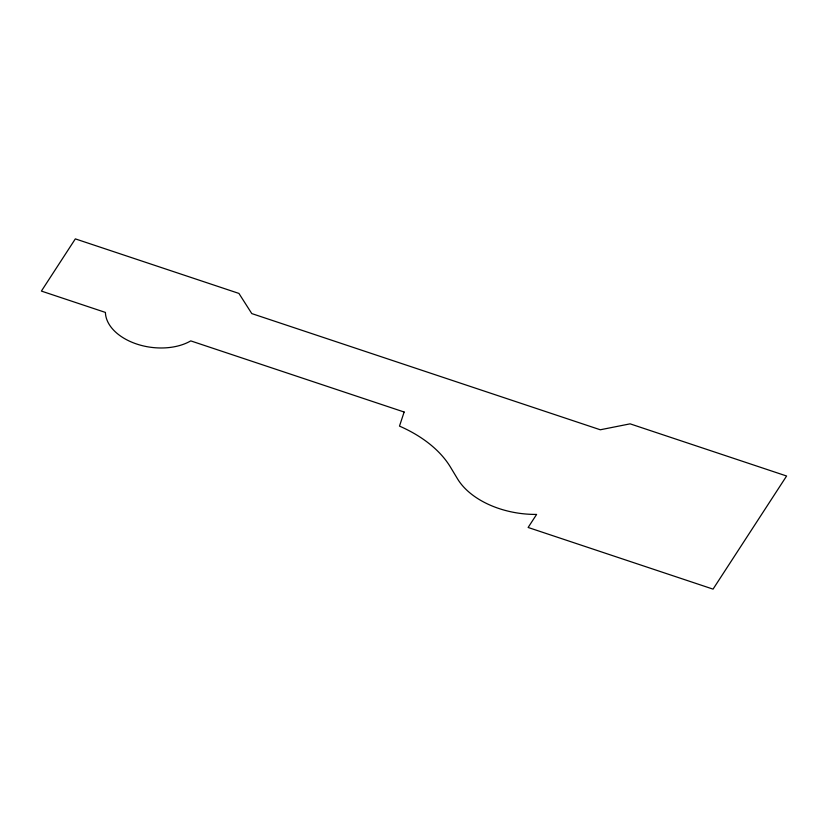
<?xml version="1.0" encoding="UTF-8"?>
<svg xmlns="http://www.w3.org/2000/svg" width="828" height="828" viewBox="0 0 828 828"><rect width="100%" height="100%" fill="white"/><g stroke="black" fill="none" stroke-linecap="round" stroke-linejoin="round"><path stroke-width="1.24" d="M404.136 412.023L399.489 426.109A116.479 74.085 7.5 0 1 450.494 467.168L457.511 478.822A74.83 47.6 7.5 0 0 536.616 514.416L528.129 527.467L713.053 589.122L786.6 476.007L630.118 423.843L600.3 429.773L251.784 313.584L238.93 293.422L75.338 238.878L41.4 291.083L105.415 312.425A50.011 31.806 7.5 0 0 136.775 344.055A50.011 31.806 7.5 0 0 190.761 340.888L404.136 412.023"/></g></svg>
